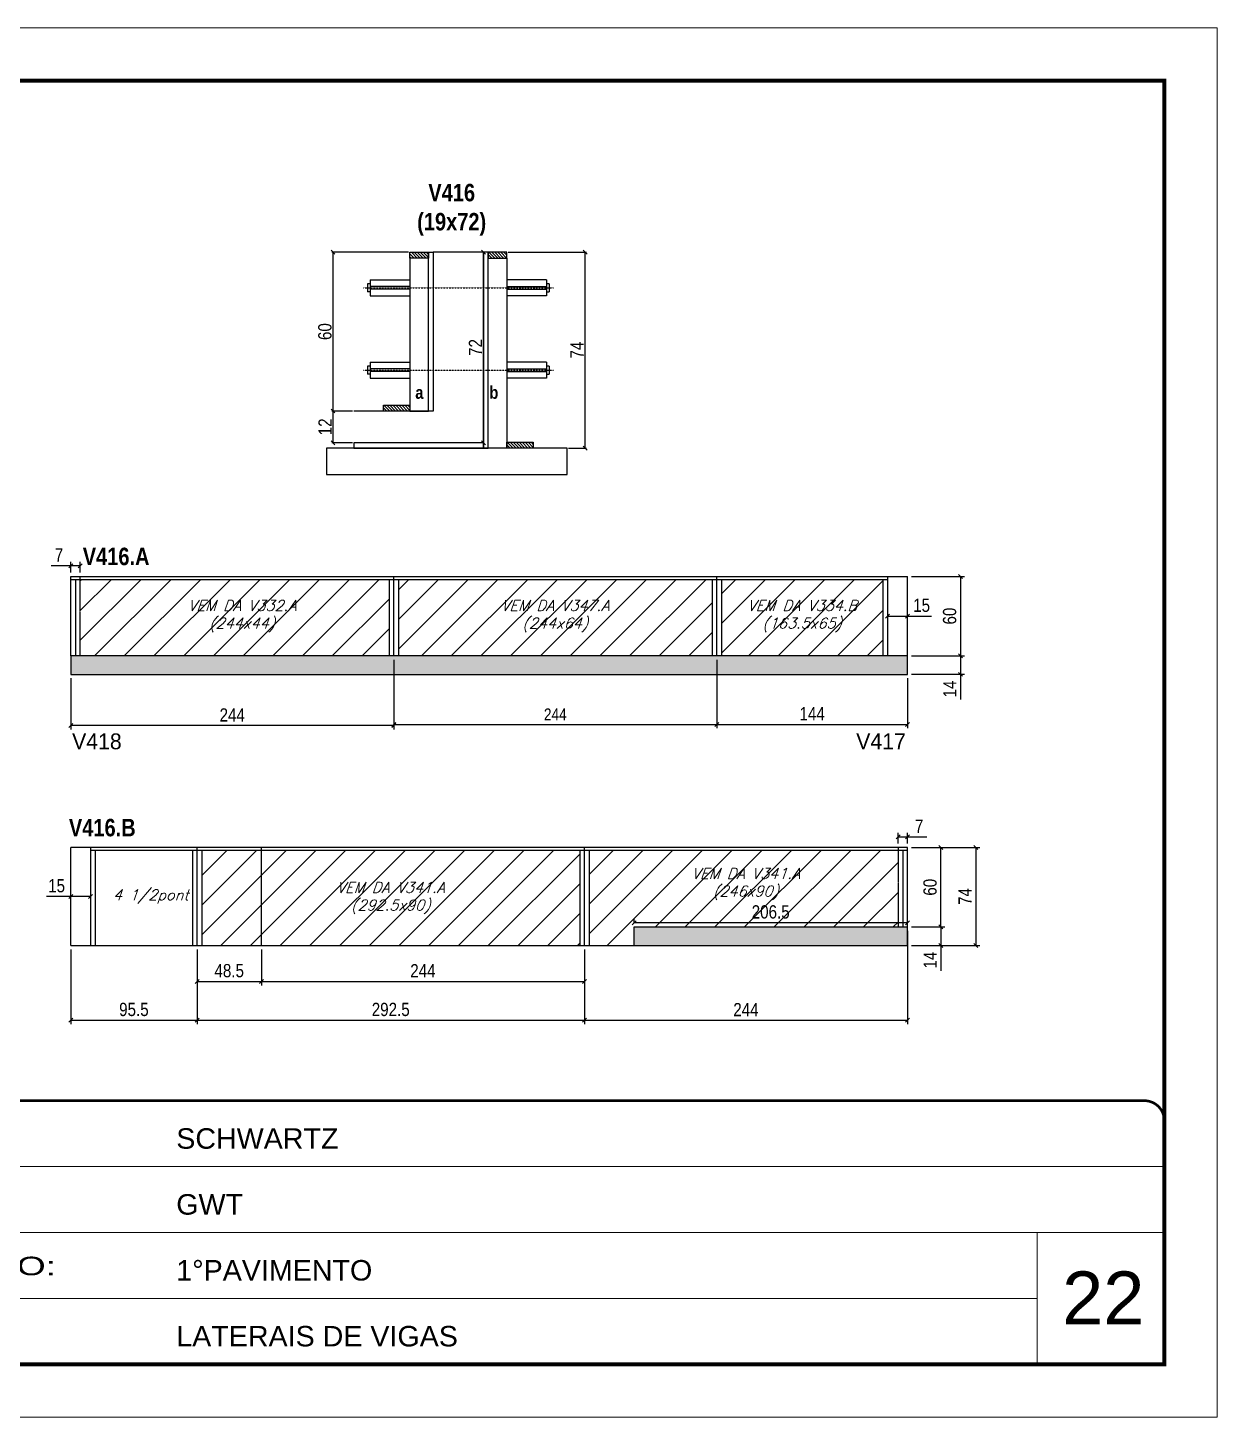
# Model space of a CAD drawing. Extents: x 13154 to 22413, y 1253 to 30260.
# Drawn here: x 15339 to 16238, y 23076 to 24126 of the extents above; entities that cross this region are included whole.
import ezdxf

# ---------------------------------------------------------------- set-up
doc = ezdxf.new("R2010")
doc.units = 0
for name, pattern in [('CONTINUO', [0]), ('DASHED', [0.75, 0.5, -0.25]), ('HIDDEN', [0.375, 0.25, -0.125])]:
    doc.linetypes.add(name, pattern=pattern)
for name, color, linetype in [('5', 5, 'Continuous'), ('barrote', 251, 'Continuous'), ('COTA', 241, 'Continuous'), ('detalhes', 4, 'Continuous'), ('NOMENCLATURA', 7, 'Continuous'), ('Painéis', 200, 'Continuous'), ('SARR_2.2x10', 60, 'Continuous'), ('SARR_2.2x7', 40, 'Continuous'), ('SARR_3.5x7', 81, 'Continuous'), ('TENSOR', 3, 'Continuous'), ('texto', 7, 'Continuous')]:
    doc.layers.add(name, color=color, linetype=linetype)
for name, color, linetype, lineweight in [('CARIMBO', 255, 'Continuous', 9), ('CONCRETO', 251, 'Continuous', 25), ('Folhas', 255, 'Continuous', 9), ('Hachura', 251, 'Continuous', 9), ('SARRAFO DE PRESSAO', 251, 'DASHED', 9)]:
    doc.layers.add(name, color=color, linetype=linetype, lineweight=lineweight)
doc.styles.add('ARIAL', font='arial.ttf')
doc.styles.add('COTA TECNICA', font='techl___.ttf', dxfattribs={"height": 10})
doc.styles.add('COTA TECNICA 2X', font='techl___.ttf', dxfattribs={"height": 10})
doc.styles.add('COTA TECNICA-50', font='techl___.ttf', dxfattribs={"height": 9})
doc.styles.add('Romans', font='romans.shx')
doc.styles.add('ROMAS860', font='ROMAS860.SHX')
doc.styles.add('TECNICA', font='techb___.ttf', dxfattribs={"height": 10})
doc.styles.add('Tecnologia', font='')
doc.styles.get('Tecnologia').set_extended_font_data('Forgotten Futurist')
doc.dimstyles.new('COTA PAINEL-50', dxfattribs={"dimtxt": 9, "dimasz": 3, "dimexe": 3, "dimexo": 3, "dimgap": 3, "dimtad": 1, "dimdec": 1, "dimzin": 12, "dimdsep": 46, "dimtxsty": 'COTA TECNICA-50', "dimblk1": 'OBLIQUE', "dimblk2": 'OBLIQUE', "dimsah": 1, "dimcen": 0.9, "dimclrd": 4, "dimclre": 4, "dimclrt": 240, "dimadec": 1, "dimazin": 3, "dimtfac": 1, "dimtdec": 1, "dimtmove": 0, "dimatfit": 3, "dimfxl": 1, "dimtolj": 1, "dimtzin": 12, "dimarcsym": 0})
doc.dimstyles.new('PAINEL', dxfattribs={"dimtxt": 10, "dimasz": 3, "dimexe": 3, "dimexo": 3, "dimgap": 3, "dimtad": 1, "dimdec": 1, "dimzin": 12, "dimdsep": 46, "dimtxsty": 'COTA TECNICA', "dimblk1": 'OBLIQUE', "dimblk2": 'OBLIQUE', "dimsah": 1, "dimcen": 0.9, "dimclrd": 4, "dimclre": 4, "dimclrt": 240, "dimadec": 1, "dimazin": 3, "dimtfac": 1, "dimtdec": 1, "dimtmove": 0, "dimatfit": 3, "dimfxl": 1, "dimtolj": 1, "dimtzin": 12, "dimarcsym": 0})
doc.dimstyles.new('SECAO', dxfattribs={"dimscale": 0.333333, "dimtxt": 5, "dimasz": 9, "dimexe": 3, "dimexo": 3, "dimgap": 3, "dimtad": 1, "dimdec": 1, "dimlfac": 0.5, "dimzin": 12, "dimdsep": 46, "dimtxsty": 'COTA TECNICA 2X', "dimblk1": 'OBLIQUE', "dimblk2": 'OBLIQUE', "dimsah": 1, "dimcen": 0.9, "dimclrd": 4, "dimclre": 4, "dimclrt": 240, "dimadec": 1, "dimazin": 3, "dimtfac": 1, "dimtdec": 1, "dimtmove": 0, "dimatfit": 3, "dimfxl": 1, "dimtolj": 1, "dimtzin": 12, "dimarcsym": 0})
pattern_1 = [(50, (-125.653, -292.3046), (5.4655401, -0.4781726), [0.5715, -6.2865]), (355, (-125.653, -292.3046), (-1.0573026, 5.7317054), [0.4572, -5.0292175]), (100.451445, (-125.1975, -292.3445), (4.4082374, 5.2535326), [0.4857003, -5.3427073]), (46.1842, (-125.653, -290.7806), (8.1323712, -1.2612698), [0.85725, -9.42975]), (96.635558, (-124.975, -290.886), (7.122124, 7.4227837), [0.7285507, -8.0140682]), (351.18415, (-125.653, -290.781), (7.122124, 7.4227837), [0.685799, -7.543792]), (21, (-124.891, -291.1616), (4.54843174, -3.06795595), [0.5715, -6.2865]), (326, (-124.891, -291.1616), (1.8540609, 5.525639), [0.4572, -5.0292]), (71.451445, (-124.512, -291.4173), (6.4024926, 2.4576831), [0.4857003, -5.3426981]), (37.5, (-125.653, -292.3046), (0.0926581, 2.53665117), [0, -4.96824, 0, -5.1054, 0, -5.04825]), (7.5, (-125.653, -292.3046), (2.00458988, 3.00541724), [0, -2.91084, 0, -4.85394, 0, -1.92405]), (327.5, (-127.3522, -292.3046), (4.06771786, -0.17186232), [0, -1.905, 0, -5.9436, 0, -7.8867]), (317.5, (-128.1142, -292.3046), (4.44387544, 0.76279473), [0, -2.4765, 0, -3.94716, 0, -5.6007])]

# ---------------------------------------------------------------- blocks, each defined once
blk = doc.blocks.new('9999999999')
at = {"color": 30, "linetype": 'CONTINUO'}
for p, q in [((98564.6, 34379.6), (99584, 34379.6)), ((98564.6, 34329.8), (99488, 34329.8)), ((99584, 34329.8), (99488, 34329.8)), ((99488, 34329.8), (99488, 34230.2)), ((98564.6, 34280), (99488, 34280))]:
    blk.add_line(p, q, dxfattribs=at)
at = {"color": 30, "linetype": 'CONTINUO', "const_width": 2}
blk.add_lwpolyline([(99584, 34230.2), (99584, 34414.4, 0.414214), (99569, 34429.4), (98229, 34429.4, 0.414214), (98214, 34414.4), (98214, 34245.2, 0.414214), (98229, 34230.2), (99584, 34230.2)], format="xyb", dxfattribs=at)
at = {"layer": 'Folhas'}
blk.add_lwpolyline([(98139, 34190.2), (99624, 34190.2), (99624, 35240.2), (98139, 35240.2)], close=True, dxfattribs=at)
at = {"layer": 'Folhas', "color": 30, "const_width": 3}
blk.add_lwpolyline([(98214, 34230.2), (99584, 34230.2), (99584, 35200.2), (98214, 35200.2)], close=True, dxfattribs=at)
at = {"color": 7, "linetype": 'Continuous', "ltscale": 5, "style": 'ARIAL'}
for s, height, p in [('SCHWARTZ', 15.48, (98837.7, 34393.1)), ('GWT', 15.48, (98837.7, 34343.3)), ('1°PAVIMENTO', 15.483, (98837.7, 34293.5)), ('LATERAIS DE VIGAS', 15.483, (98837.7, 34243.7))]:
    blk.add_text(s, height=height, dxfattribs=at).set_placement(p)
at = {"layer": 'Folhas', "color": 7, "style": 'Tecnologia', "width": 1.5}
blk.add_text('PAVIMENTO:', height=14, dxfattribs=at).set_placement((98573.7, 34297.5))
blk = doc.blocks.new('_Oblique')
at = {"color": 0, "linetype": 'ByBlock', "lineweight": -2}
blk.add_line((-0.5, -0.5), (0.5, 0.5), dxfattribs=at)
blk = doc.blocks.new('*D1624')
at = {"layer": 'COTA', "color": 4, "lineweight": -2, "transparency": 16777216}
for p, q in [((15584.7, 23836.7), (15569, 23836.7)), ((15570, 23812.7), (15570, 23836.7)), ((15584.7, 23812.7), (15569, 23812.7))]:
    blk.add_line(p, q, dxfattribs=at)
at = {"layer": 'Defpoints', "color": 0, "transparency": 16777216}
for p in [(15570, 23836.7), (15585.7, 23836.7), (15585.7, 23812.7)]:
    blk.add_point(p, dxfattribs=at)
at = {"layer": 'COTA', "color": 4, "lineweight": -2, "transparency": 16777216, "xscale": 3, "yscale": 3, "zscale": 3}
for p, rotation in [((15570, 23836.7), 90), ((15570, 23812.7), 270)]:
    blk.add_blockref('_Oblique', p, dxfattribs=dict(at, rotation=rotation))
at = {"layer": 'COTA', "color": 240, "transparency": 16777216, "insert": (15564, 23824.7), "char_height": 10, "attachment_point": 5, "rotation": 90, "style": 'COTA TECNICA 2X'}
blk.add_mtext('\\A1;12', dxfattribs=at)
blk = doc.blocks.new('*D1625')
at = {"layer": 'COTA', "color": 4, "lineweight": -2, "transparency": 16777216}
for p, q in [((15627, 23956.7), (15569, 23956.7)), ((15570, 23836.7), (15570, 23956.7)), ((15584.7, 23836.7), (15569, 23836.7))]:
    blk.add_line(p, q, dxfattribs=at)
at = {"layer": 'Defpoints', "color": 0, "transparency": 16777216}
for p in [(15570, 23956.7), (15628, 23956.7), (15585.7, 23836.7)]:
    blk.add_point(p, dxfattribs=at)
at = {"layer": 'COTA', "color": 4, "lineweight": -2, "transparency": 16777216, "xscale": 3, "yscale": 3, "zscale": 3}
for p, rotation in [((15570, 23956.7), 90), ((15570, 23836.7), 270)]:
    blk.add_blockref('_Oblique', p, dxfattribs=dict(at, rotation=rotation))
at = {"layer": 'COTA', "color": 240, "transparency": 16777216, "insert": (15563.9, 23896.7), "char_height": 10, "attachment_point": 5, "rotation": 90, "style": 'COTA TECNICA 2X'}
blk.add_mtext('\\A1;60', dxfattribs=at)
blk = doc.blocks.new('*D1626')
at = {"layer": 'COTA', "color": 4, "lineweight": -2, "transparency": 16777216}
for p, q in [((15702.2, 23956.7), (15761.4, 23956.7)), ((15760.4, 23808.7), (15760.4, 23956.7)), ((15747.9, 23808.7), (15761.4, 23808.7))]:
    blk.add_line(p, q, dxfattribs=at)
at = {"layer": 'Defpoints', "color": 0, "transparency": 16777216}
for p in [(15701.2, 23956.7), (15760.4, 23956.7), (15746.9, 23808.7)]:
    blk.add_point(p, dxfattribs=at)
at = {"layer": 'COTA', "color": 4, "lineweight": -2, "transparency": 16777216, "xscale": 3, "yscale": 3, "zscale": 3}
for p, rotation in [((15760.4, 23956.7), 90), ((15760.4, 23808.7), 270)]:
    blk.add_blockref('_Oblique', p, dxfattribs=dict(at, rotation=rotation))
at = {"layer": 'COTA', "color": 240, "transparency": 16777216, "insert": (15754.3, 23882.7), "char_height": 10, "attachment_point": 5, "rotation": 90, "style": 'COTA TECNICA 2X'}
blk.add_mtext('\\A1;74', dxfattribs=at)
blk = doc.blocks.new('*D1627')
at = {"layer": 'COTA', "color": 4, "linetype": 'ByBlock', "lineweight": -2, "transparency": 16777216}
for p, q in [((15615.9, 23648.7), (15615.9, 23596.9)), ((15859.9, 23648.7), (15859.9, 23596.9)), ((15615.9, 23599.9), (15859.9, 23599.9))]:
    blk.add_line(p, q, dxfattribs=at)
at = {"layer": 'Defpoints', "color": 0, "linetype": 'ByBlock', "transparency": 16777216}
for p in [(15615.9, 23651.7), (15859.9, 23651.7), (15859.9, 23599.9)]:
    blk.add_point(p, dxfattribs=at)
at = {"layer": 'COTA', "color": 4, "linetype": 'ByBlock', "lineweight": -2, "transparency": 16777216, "xscale": 3, "yscale": 3, "zscale": 3, "rotation": 180}
blk.add_blockref('_Oblique', (15615.9, 23599.9), dxfattribs=at)
at = {"layer": 'COTA', "color": 4, "linetype": 'ByBlock', "lineweight": -2, "transparency": 16777216, "xscale": 3, "yscale": 3, "zscale": 3}
blk.add_blockref('_Oblique', (15859.9, 23599.9), dxfattribs=at)
at = {"layer": 'COTA', "color": 240, "linetype": 'ByBlock', "transparency": 16777216, "insert": (15737.9, 23607.4), "char_height": 9, "attachment_point": 5, "style": 'COTA TECNICA-50'}
blk.add_mtext('\\A1;244', dxfattribs=at)
blk = doc.blocks.new('*D1628')
at = {"layer": 'COTA', "color": 4, "linetype": 'ByBlock', "lineweight": -2, "transparency": 16777216}
for p, q in [((15615.9, 23648.7), (15615.9, 23596)), ((15371.9, 23634.7), (15371.9, 23596)), ((15615.9, 23599), (15371.9, 23599))]:
    blk.add_line(p, q, dxfattribs=at)
at = {"layer": 'Defpoints', "color": 0, "linetype": 'ByBlock', "transparency": 16777216}
for p in [(15615.9, 23651.7), (15371.9, 23637.7), (15371.9, 23599)]:
    blk.add_point(p, dxfattribs=at)
at = {"layer": 'COTA', "color": 4, "linetype": 'ByBlock', "lineweight": -2, "transparency": 16777216, "xscale": 3, "yscale": 3, "zscale": 3, "rotation": 180}
blk.add_blockref('_Oblique', (15371.9, 23599), dxfattribs=at)
at = {"layer": 'COTA', "color": 4, "linetype": 'ByBlock', "lineweight": -2, "transparency": 16777216, "xscale": 3, "yscale": 3, "zscale": 3}
blk.add_blockref('_Oblique', (15615.9, 23599), dxfattribs=at)
at = {"layer": 'COTA', "color": 240, "linetype": 'ByBlock', "transparency": 16777216, "insert": (15493.9, 23607), "char_height": 10, "attachment_point": 5, "style": 'COTA TECNICA'}
blk.add_mtext('\\A1;244', dxfattribs=at)
blk = doc.blocks.new('*D1629')
at = {"layer": 'COTA', "color": 4, "linetype": 'ByBlock', "lineweight": -2, "transparency": 16777216}
for p, q in [((15859.9, 23648.7), (15859.9, 23596.9)), ((16003.9, 23634.7), (16003.9, 23596.9)), ((15859.9, 23599.9), (16003.9, 23599.9))]:
    blk.add_line(p, q, dxfattribs=at)
at = {"layer": 'Defpoints', "color": 0, "linetype": 'ByBlock', "transparency": 16777216}
for p in [(15859.9, 23651.7), (16003.9, 23637.7), (16003.9, 23599.9)]:
    blk.add_point(p, dxfattribs=at)
at = {"layer": 'COTA', "color": 4, "linetype": 'ByBlock', "lineweight": -2, "transparency": 16777216, "xscale": 3, "yscale": 3, "zscale": 3, "rotation": 180}
blk.add_blockref('_Oblique', (15859.9, 23599.9), dxfattribs=at)
at = {"layer": 'COTA', "color": 4, "linetype": 'ByBlock', "lineweight": -2, "transparency": 16777216, "xscale": 3, "yscale": 3, "zscale": 3}
blk.add_blockref('_Oblique', (16003.9, 23599.9), dxfattribs=at)
at = {"layer": 'COTA', "color": 240, "linetype": 'ByBlock', "transparency": 16777216, "insert": (15931.9, 23607.9), "char_height": 10, "attachment_point": 5, "style": 'COTA TECNICA'}
blk.add_mtext('\\A1;144', dxfattribs=at)
blk = doc.blocks.new('*D1630')
at = {"layer": 'COTA', "color": 4, "lineweight": -2, "transparency": 16777216}
for p, q in [((16006.9, 23711.7), (16046.9, 23711.7)), ((16043.9, 23711.7), (16043.9, 23651.7)), ((16006.9, 23651.7), (16046.9, 23651.7))]:
    blk.add_line(p, q, dxfattribs=at)
at = {"layer": 'Defpoints', "color": 0, "transparency": 16777216}
for p in [(16003.9, 23711.7), (16003.9, 23651.7), (16043.9, 23651.7)]:
    blk.add_point(p, dxfattribs=at)
at = {"layer": 'COTA', "color": 4, "lineweight": -2, "transparency": 16777216, "xscale": 3, "yscale": 3, "zscale": 3}
for p, rotation in [((16043.9, 23711.7), 90), ((16043.9, 23651.7), 270)]:
    blk.add_blockref('_Oblique', p, dxfattribs=dict(at, rotation=rotation))
at = {"layer": 'COTA', "color": 240, "transparency": 16777216, "insert": (16035.8, 23681.7), "char_height": 10, "attachment_point": 5, "rotation": 90, "style": 'COTA TECNICA'}
blk.add_mtext('\\A1;60', dxfattribs=at)
blk = doc.blocks.new('*D1631')
at = {"layer": 'COTA', "color": 4, "lineweight": -2, "transparency": 16777216}
for p, q in [((16006.9, 23651.7), (16046.9, 23651.7)), ((16043.9, 23651.7), (16043.9, 23637.7)), ((16006.9, 23637.7), (16046.9, 23637.7)), ((16043.9, 23637.7), (16043.9, 23618.6))]:
    blk.add_line(p, q, dxfattribs=at)
at = {"layer": 'Defpoints', "color": 0, "transparency": 16777216}
for p in [(16003.9, 23651.7), (16003.9, 23637.7), (16043.9, 23637.7)]:
    blk.add_point(p, dxfattribs=at)
at = {"layer": 'COTA', "color": 4, "lineweight": -2, "transparency": 16777216, "xscale": 3, "yscale": 3, "zscale": 3}
for p, rotation in [((16043.9, 23651.7), 90), ((16043.9, 23637.7), 270)]:
    blk.add_blockref('_Oblique', p, dxfattribs=dict(at, rotation=rotation))
at = {"layer": 'COTA', "color": 240, "transparency": 16777216, "insert": (16035.9, 23626.6), "char_height": 10, "attachment_point": 5, "rotation": 90, "style": 'COTA TECNICA'}
blk.add_mtext('\\A1;14', dxfattribs=at)
blk = doc.blocks.new('*D1632')
at = {"layer": 'COTA', "color": 4, "lineweight": -2, "transparency": 16777216}
for p, q in [((15371.9, 23719.8), (15357.1, 23719.8)), ((15371.9, 23714.7), (15371.9, 23722.8)), ((15378.9, 23719.8), (15371.9, 23719.8)), ((15378.9, 23714.7), (15378.9, 23722.8))]:
    blk.add_line(p, q, dxfattribs=at)
at = {"layer": 'Defpoints', "color": 0, "transparency": 16777216}
for p in [(15371.9, 23719.8), (15371.9, 23711.7), (15378.9, 23711.7)]:
    blk.add_point(p, dxfattribs=at)
at = {"layer": 'COTA', "color": 4, "lineweight": -2, "transparency": 16777216, "xscale": 3, "yscale": 3, "zscale": 3, "rotation": 180}
blk.add_blockref('_Oblique', (15371.9, 23719.8), dxfattribs=at)
at = {"layer": 'COTA', "color": 4, "lineweight": -2, "transparency": 16777216, "xscale": 3, "yscale": 3, "zscale": 3}
blk.add_blockref('_Oblique', (15378.9, 23719.8), dxfattribs=at)
at = {"layer": 'COTA', "color": 240, "transparency": 16777216, "insert": (15363, 23727.9), "char_height": 10, "attachment_point": 5, "style": 'COTA TECNICA'}
blk.add_mtext('\\A1;7', dxfattribs=at)
blk = doc.blocks.new('*D1633')
at = {"layer": 'COTA', "color": 4, "lineweight": -2, "transparency": 16777216}
for p, q in [((15988.9, 23681.7), (16003.9, 23681.7)), ((16003.9, 23681.7), (16022.2, 23681.7))]:
    blk.add_line(p, q, dxfattribs=at)
at = {"layer": 'Defpoints', "color": 0, "transparency": 16777216}
for p in [(15988.9, 23681.7), (16003.9, 23681.7), (16003.9, 23681.7)]:
    blk.add_point(p, dxfattribs=at)
at = {"layer": 'COTA', "color": 4, "lineweight": -2, "transparency": 16777216, "xscale": 3, "yscale": 3, "zscale": 3, "rotation": 180}
blk.add_blockref('_Oblique', (15988.9, 23681.7), dxfattribs=at)
at = {"layer": 'COTA', "color": 4, "lineweight": -2, "transparency": 16777216, "xscale": 3, "yscale": 3, "zscale": 3}
blk.add_blockref('_Oblique', (16003.9, 23681.7), dxfattribs=at)
at = {"layer": 'COTA', "color": 240, "transparency": 16777216, "insert": (16014.6, 23689.8), "char_height": 10, "attachment_point": 5, "style": 'COTA TECNICA'}
blk.add_mtext('\\A1;15', dxfattribs=at)
blk = doc.blocks.new('*D1635')
at = {"layer": 'COTA', "color": 4, "lineweight": -2, "transparency": 16777216}
for p, q in [((15996.9, 23509.8), (15996.9, 23517.9)), ((15996.9, 23514.9), (16003.9, 23514.9)), ((16003.9, 23509.8), (16003.9, 23517.9)), ((16003.9, 23514.9), (16018.6, 23514.9))]:
    blk.add_line(p, q, dxfattribs=at)
at = {"layer": 'Defpoints', "color": 0, "transparency": 16777216}
for p in [(16003.9, 23514.9), (15996.9, 23506.8), (16003.9, 23506.8)]:
    blk.add_point(p, dxfattribs=at)
at = {"layer": 'COTA', "color": 4, "lineweight": -2, "transparency": 16777216, "xscale": 3, "yscale": 3, "zscale": 3, "rotation": 180}
blk.add_blockref('_Oblique', (15996.9, 23514.9), dxfattribs=at)
at = {"layer": 'COTA', "color": 4, "lineweight": -2, "transparency": 16777216, "xscale": 3, "yscale": 3, "zscale": 3}
blk.add_blockref('_Oblique', (16003.9, 23514.9), dxfattribs=at)
at = {"layer": 'COTA', "color": 240, "transparency": 16777216, "insert": (16012.7, 23522.9), "char_height": 10, "attachment_point": 5, "style": 'COTA TECNICA'}
blk.add_mtext('\\A1;7', dxfattribs=at)
blk = doc.blocks.new('*D1634')
at = {"layer": 'COTA', "color": 4, "lineweight": -2, "transparency": 16777216}
for p, q in [((15371.9, 23469.8), (15353.5, 23469.8)), ((15386.9, 23469.8), (15371.9, 23469.8))]:
    blk.add_line(p, q, dxfattribs=at)
at = {"layer": 'Defpoints', "color": 0, "transparency": 16777216}
for p in [(15371.9, 23469.8), (15371.9, 23469.8), (15386.9, 23469.8)]:
    blk.add_point(p, dxfattribs=at)
at = {"layer": 'COTA', "color": 4, "lineweight": -2, "transparency": 16777216, "xscale": 3, "yscale": 3, "zscale": 3, "rotation": 180}
blk.add_blockref('_Oblique', (15371.9, 23469.8), dxfattribs=at)
at = {"layer": 'COTA', "color": 4, "lineweight": -2, "transparency": 16777216, "xscale": 3, "yscale": 3, "zscale": 3}
blk.add_blockref('_Oblique', (15386.9, 23469.8), dxfattribs=at)
at = {"layer": 'COTA', "color": 240, "transparency": 16777216, "insert": (15361.2, 23477.9), "char_height": 10, "attachment_point": 5, "style": 'COTA TECNICA'}
blk.add_mtext('\\A1;15', dxfattribs=at)
blk = doc.blocks.new('*D1636')
at = {"layer": 'COTA', "color": 4, "lineweight": -2, "transparency": 16777216}
for p, q in [((16006.9, 23506.8), (16058.5, 23506.8)), ((16055.5, 23506.8), (16055.5, 23432.8)), ((16006.9, 23432.8), (16058.5, 23432.8))]:
    blk.add_line(p, q, dxfattribs=at)
at = {"layer": 'Defpoints', "color": 0, "transparency": 16777216}
for p in [(16003.9, 23506.8), (16003.9, 23432.8), (16055.5, 23432.8)]:
    blk.add_point(p, dxfattribs=at)
at = {"layer": 'COTA', "color": 4, "lineweight": -2, "transparency": 16777216, "xscale": 3, "yscale": 3, "zscale": 3}
for p, rotation in [((16055.5, 23506.8), 90), ((16055.5, 23432.8), 270)]:
    blk.add_blockref('_Oblique', p, dxfattribs=dict(at, rotation=rotation))
at = {"layer": 'COTA', "color": 240, "transparency": 16777216, "insert": (16047.4, 23469.8), "char_height": 10, "attachment_point": 5, "rotation": 90, "style": 'COTA TECNICA'}
blk.add_mtext('\\A1;74', dxfattribs=at)
blk = doc.blocks.new('*D1637')
at = {"layer": 'COTA', "color": 4, "lineweight": -2, "transparency": 16777216}
for p, q in [((15371.9, 23429.8), (15371.9, 23373.3)), ((15467.4, 23429.8), (15467.4, 23373.3)), ((15371.9, 23376.3), (15467.4, 23376.3))]:
    blk.add_line(p, q, dxfattribs=at)
at = {"layer": 'Defpoints', "color": 0, "transparency": 16777216}
for p in [(15371.9, 23432.8), (15467.4, 23432.8), (15467.4, 23376.3)]:
    blk.add_point(p, dxfattribs=at)
at = {"layer": 'COTA', "color": 4, "lineweight": -2, "transparency": 16777216, "xscale": 3, "yscale": 3, "zscale": 3, "rotation": 180}
blk.add_blockref('_Oblique', (15371.9, 23376.3), dxfattribs=at)
at = {"layer": 'COTA', "color": 4, "lineweight": -2, "transparency": 16777216, "xscale": 3, "yscale": 3, "zscale": 3}
blk.add_blockref('_Oblique', (15467.4, 23376.3), dxfattribs=at)
at = {"layer": 'COTA', "color": 240, "transparency": 16777216, "insert": (15419.6, 23384.4), "char_height": 10, "attachment_point": 5, "style": 'COTA TECNICA'}
blk.add_mtext('\\A1;95.5', dxfattribs=at)
blk = doc.blocks.new('*D1638')
at = {"layer": 'COTA', "color": 4, "lineweight": -2, "transparency": 16777216}
for p, q in [((15467.4, 23429.8), (15467.4, 23373.3)), ((15759.9, 23429.8), (15759.9, 23373.3)), ((15467.4, 23376.3), (15759.9, 23376.3))]:
    blk.add_line(p, q, dxfattribs=at)
at = {"layer": 'Defpoints', "color": 0, "transparency": 16777216}
for p in [(15467.4, 23432.8), (15759.9, 23432.8), (15759.9, 23376.3)]:
    blk.add_point(p, dxfattribs=at)
at = {"layer": 'COTA', "color": 4, "lineweight": -2, "transparency": 16777216, "xscale": 3, "yscale": 3, "zscale": 3, "rotation": 180}
blk.add_blockref('_Oblique', (15467.4, 23376.3), dxfattribs=at)
at = {"layer": 'COTA', "color": 4, "lineweight": -2, "transparency": 16777216, "xscale": 3, "yscale": 3, "zscale": 3}
blk.add_blockref('_Oblique', (15759.9, 23376.3), dxfattribs=at)
at = {"layer": 'COTA', "color": 240, "transparency": 16777216, "insert": (15613.6, 23384.4), "char_height": 10, "attachment_point": 5, "style": 'COTA TECNICA'}
blk.add_mtext('\\A1;292.5', dxfattribs=at)
blk = doc.blocks.new('*D1639')
at = {"layer": 'COTA', "color": 4, "lineweight": -2, "transparency": 16777216}
for p, q in [((16003.9, 23443.8), (16003.9, 23373.3)), ((15759.9, 23429.8), (15759.9, 23373.3)), ((15759.9, 23376.3), (16003.9, 23376.3))]:
    blk.add_line(p, q, dxfattribs=at)
at = {"layer": 'Defpoints', "color": 0, "transparency": 16777216}
for p in [(16003.9, 23446.8), (15759.9, 23432.8), (16003.9, 23376.3)]:
    blk.add_point(p, dxfattribs=at)
at = {"layer": 'COTA', "color": 4, "lineweight": -2, "transparency": 16777216, "xscale": 3, "yscale": 3, "zscale": 3, "rotation": 180}
blk.add_blockref('_Oblique', (15759.9, 23376.3), dxfattribs=at)
at = {"layer": 'COTA', "color": 4, "lineweight": -2, "transparency": 16777216, "xscale": 3, "yscale": 3, "zscale": 3}
blk.add_blockref('_Oblique', (16003.9, 23376.3), dxfattribs=at)
at = {"layer": 'COTA', "color": 240, "transparency": 16777216, "insert": (15881.9, 23384.3), "char_height": 10, "attachment_point": 5, "style": 'COTA TECNICA'}
blk.add_mtext('\\A1;244', dxfattribs=at)
blk = doc.blocks.new('*D1640')
at = {"layer": 'COTA', "color": 4, "lineweight": -2, "transparency": 16777216}
for p, q in [((15797.4, 23449.8), (15797.4, 23453)), ((16003.9, 23450), (15797.4, 23450)), ((16003.9, 23449.8), (16003.9, 23453))]:
    blk.add_line(p, q, dxfattribs=at)
at = {"layer": 'Defpoints', "color": 0, "transparency": 16777216}
for p in [(15797.4, 23450), (15797.4, 23446.8), (16003.9, 23446.8)]:
    blk.add_point(p, dxfattribs=at)
at = {"layer": 'COTA', "color": 4, "lineweight": -2, "transparency": 16777216, "xscale": 3, "yscale": 3, "zscale": 3, "rotation": 180}
blk.add_blockref('_Oblique', (15797.4, 23450), dxfattribs=at)
at = {"layer": 'COTA', "color": 4, "lineweight": -2, "transparency": 16777216, "xscale": 3, "yscale": 3, "zscale": 3}
blk.add_blockref('_Oblique', (16003.9, 23450), dxfattribs=at)
at = {"layer": 'COTA', "color": 240, "transparency": 16777216, "insert": (15900.6, 23458.1), "char_height": 10, "attachment_point": 5, "style": 'COTA TECNICA'}
blk.add_mtext('\\A1;206.5', dxfattribs=at)
blk = doc.blocks.new('*D1641')
at = {"layer": 'COTA', "color": 4, "lineweight": -2, "transparency": 16777216}
for p, q in [((16006.9, 23446.8), (16032.1, 23446.8)), ((16029.1, 23446.8), (16029.1, 23432.8)), ((16006.9, 23432.8), (16032.1, 23432.8)), ((16029.1, 23432.8), (16029.1, 23413.6))]:
    blk.add_line(p, q, dxfattribs=at)
at = {"layer": 'Defpoints', "color": 0, "transparency": 16777216}
for p in [(16003.9, 23446.8), (16003.9, 23432.8), (16029.1, 23432.8)]:
    blk.add_point(p, dxfattribs=at)
at = {"layer": 'COTA', "color": 4, "lineweight": -2, "transparency": 16777216, "xscale": 3, "yscale": 3, "zscale": 3}
for p, rotation in [((16029.1, 23446.8), 90), ((16029.1, 23432.8), 270)]:
    blk.add_blockref('_Oblique', p, dxfattribs=dict(at, rotation=rotation))
at = {"layer": 'COTA', "color": 240, "transparency": 16777216, "insert": (16021.1, 23421.7), "char_height": 10, "attachment_point": 5, "rotation": 90, "style": 'COTA TECNICA'}
blk.add_mtext('\\A1;14', dxfattribs=at)
blk = doc.blocks.new('*D1642')
at = {"layer": 'COTA', "color": 4, "lineweight": -2, "transparency": 16777216}
for p, q in [((16006.9, 23506.8), (16032.1, 23506.8)), ((16029.1, 23446.8), (16029.1, 23506.8)), ((16006.9, 23446.8), (16032.1, 23446.8))]:
    blk.add_line(p, q, dxfattribs=at)
at = {"layer": 'Defpoints', "color": 0, "transparency": 16777216}
for p in [(16003.9, 23506.8), (16029.1, 23506.8), (16003.9, 23446.8)]:
    blk.add_point(p, dxfattribs=at)
at = {"layer": 'COTA', "color": 4, "lineweight": -2, "transparency": 16777216, "xscale": 3, "yscale": 3, "zscale": 3}
for p, rotation in [((16029.1, 23506.8), 90), ((16029.1, 23446.8), 270)]:
    blk.add_blockref('_Oblique', p, dxfattribs=dict(at, rotation=rotation))
at = {"layer": 'COTA', "color": 240, "transparency": 16777216, "insert": (16021, 23476.8), "char_height": 10, "attachment_point": 5, "rotation": 90, "style": 'COTA TECNICA'}
blk.add_mtext('\\A1;60', dxfattribs=at)
blk = doc.blocks.new('*D1645')
at = {"layer": 'COTA', "color": 4, "lineweight": -2, "transparency": 16777216}
blk.add_line((15683.6, 23812.7), (15683.6, 23956.7), dxfattribs=at)
at = {"layer": 'Defpoints', "color": 0, "transparency": 16777216}
for p in [(15683.6, 23956.7), (15683.6, 23956.7), (15683.6, 23812.7)]:
    blk.add_point(p, dxfattribs=at)
at = {"layer": 'COTA', "color": 4, "lineweight": -2, "transparency": 16777216, "xscale": 3, "yscale": 3, "zscale": 3}
for p, rotation in [((15683.6, 23956.7), 90), ((15683.6, 23812.7), 270)]:
    blk.add_blockref('_Oblique', p, dxfattribs=dict(at, rotation=rotation))
at = {"layer": 'COTA', "color": 240, "transparency": 16777216, "insert": (15677.6, 23884.7), "char_height": 10, "attachment_point": 5, "rotation": 90, "style": 'COTA TECNICA 2X'}
blk.add_mtext('\\A1;72', dxfattribs=at)
blk = doc.blocks.new('*D1985')
at = {"layer": 'COTA', "color": 4, "lineweight": -2, "transparency": 16777216}
for p, q in [((15467.4, 23429.8), (15467.4, 23402.6)), ((15515.9, 23429.8), (15515.9, 23402.6)), ((15467.4, 23405.6), (15515.9, 23405.6))]:
    blk.add_line(p, q, dxfattribs=at)
at = {"layer": 'Defpoints', "color": 0, "transparency": 16777216}
for p in [(15467.4, 23432.8), (15515.9, 23432.8), (15515.9, 23405.6)]:
    blk.add_point(p, dxfattribs=at)
at = {"layer": 'COTA', "color": 4, "lineweight": -2, "transparency": 16777216, "xscale": 3, "yscale": 3, "zscale": 3, "rotation": 180}
blk.add_blockref('_Oblique', (15467.4, 23405.6), dxfattribs=at)
at = {"layer": 'COTA', "color": 4, "lineweight": -2, "transparency": 16777216, "xscale": 3, "yscale": 3, "zscale": 3}
blk.add_blockref('_Oblique', (15515.9, 23405.6), dxfattribs=at)
at = {"layer": 'COTA', "color": 240, "transparency": 16777216, "insert": (15491.6, 23413.7), "char_height": 10, "attachment_point": 5, "style": 'COTA TECNICA'}
blk.add_mtext('\\A1;48.5', dxfattribs=at)
blk = doc.blocks.new('*D1986')
at = {"layer": 'COTA', "color": 4, "lineweight": -2, "transparency": 16777216}
for p, q in [((15515.9, 23429.8), (15515.9, 23402.6)), ((15759.9, 23429.8), (15759.9, 23402.6)), ((15515.9, 23405.6), (15759.9, 23405.6))]:
    blk.add_line(p, q, dxfattribs=at)
at = {"layer": 'Defpoints', "color": 0, "transparency": 16777216}
for p in [(15515.9, 23432.8), (15759.9, 23432.8), (15759.9, 23405.6)]:
    blk.add_point(p, dxfattribs=at)
at = {"layer": 'COTA', "color": 4, "lineweight": -2, "transparency": 16777216, "xscale": 3, "yscale": 3, "zscale": 3, "rotation": 180}
blk.add_blockref('_Oblique', (15515.9, 23405.6), dxfattribs=at)
at = {"layer": 'COTA', "color": 4, "lineweight": -2, "transparency": 16777216, "xscale": 3, "yscale": 3, "zscale": 3}
blk.add_blockref('_Oblique', (15759.9, 23405.6), dxfattribs=at)
at = {"layer": 'COTA', "color": 240, "transparency": 16777216, "insert": (15637.9, 23413.7), "char_height": 10, "attachment_point": 5, "style": 'COTA TECNICA'}
blk.add_mtext('\\A1;244', dxfattribs=at)

msp = doc.modelspace()

# ---------------------------------------------------------------- hatches: boundary and pattern name
at = {"layer": 'COTA'}
h = msp.add_hatch(dxfattribs=at)
h.set_pattern_fill('AR-CONC', color=256, scale=0.03)
h.set_pattern_definition(pattern_1)
h.paths.add_polyline_path([(15371.87, 23651.68), (15371.87, 23637.68), (16003.87, 23637.68), (16003.87, 23651.68)])
h = msp.add_hatch(dxfattribs=at)
h.set_pattern_fill('AR-CONC', color=256, scale=0.03)
h.set_pattern_definition(pattern_1)
h.paths.add_polyline_path([(16003.87, 23432.76), (16003.87, 23446.76), (15797.37, 23446.76), (15797.37, 23432.76)])
at = {"layer": 'Hachura', "linetype": 'ByBlock'}
h = msp.add_hatch(dxfattribs=at)
h.set_pattern_fill('ANSI31', color=256, scale=5)
h.paths.add_polyline_path([(15378.87, 23709.48), (15378.87, 23651.68), (15612.37, 23651.68), (15612.37, 23709.48)])
h.paths.add_polyline_path([(15619.37, 23709.48), (15619.37, 23651.68), (15856.37, 23651.68), (15856.37, 23709.48)])
h.paths.add_polyline_path([(15863.37, 23651.68), (15985.37, 23651.68), (15985.37, 23709.48), (15863.37, 23709.48)])
h = msp.add_hatch(dxfattribs=at)
h.set_pattern_fill('ANSI31', color=256, scale=5)
h.paths.add_polyline_path([(15470.87, 23432.76), (15515.87, 23432.76), (15515.87, 23504.56), (15470.87, 23504.56)])
h.paths.add_polyline_path([(15756.37, 23432.76), (15756.37, 23504.56), (15515.87, 23504.56), (15515.87, 23432.76)])
h.paths.add_polyline_path([(15763.37, 23432.76), (15797.37, 23432.76), (15797.37, 23446.76), (15996.87, 23446.76), (15996.87, 23504.56), (15763.37, 23504.56)])
at = {"layer": 'SARR_2.2x10'}
h = msp.add_hatch(dxfattribs=at)
h.set_pattern_fill('ANSI31', color=256, scale=0.5, angle=90)
h.set_pattern_definition([(135, (48801.5866, -99675.4912), (-1.122532015, -1.122532015), [])])
h.paths.add_polyline_path([(15608.05, 23841.08), (15608.05, 23836.68), (15628.05, 23836.68), (15628.05, 23841.08)])
h = msp.add_hatch(dxfattribs=at)
h.set_pattern_fill('ANSI31', color=256, scale=0.5, angle=90)
h.set_pattern_definition([(135, (48894.7866, -99703.4912), (-1.122532015, -1.122532015), [])])
h.paths.add_polyline_path([(15701.25, 23813.08), (15701.25, 23808.68), (15721.25, 23808.68), (15721.25, 23813.08)])
at = {"layer": 'SARR_2.2x7'}
h = msp.add_hatch(dxfattribs=at)
h.set_pattern_fill('ANSI31', color=256, scale=0.5, angle=90)
h.set_pattern_definition([(135, (48815.5866, -99559.8912), (-1.122532015, -1.122532015), [])])
h.paths.add_polyline_path([(15642.05, 23956.68), (15642.05, 23952.28), (15628.05, 23952.28), (15628.05, 23956.68)])
h = msp.add_hatch(dxfattribs=at)
h.set_pattern_fill('ANSI31', color=256, scale=0.5, angle=90)
h.set_pattern_definition([(135, (48795.5866, -99559.8912), (-1.122532015, -1.122532015), [])])
h.paths.add_polyline_path([(15687.25, 23956.68), (15687.25, 23952.28), (15701.25, 23952.28), (15701.25, 23956.68)])

# ---------------------------------------------------------------- linework, layer by layer
at = {"ltscale": 3}
for p, q in [((15596.05, 23932.72), (15596.05, 23926.72)), ((15598.05, 23932.72), (15596.05, 23932.72)), ((15598.05, 23935.72), (15598.05, 23923.72)), ((15598.05, 23935.72), (15628.05, 23935.72)), ((15628.05, 23930.72), (15598.05, 23930.72)), ((15731.25, 23935.72), (15701.25, 23935.72)), ((15701.25, 23930.72), (15731.25, 23930.72)), ((15731.25, 23935.72), (15731.25, 23923.72)), ((15733.25, 23932.72), (15731.25, 23932.72)), ((15733.25, 23932.72), (15733.25, 23926.72)), ((15598.05, 23926.72), (15596.05, 23926.72)), ((15628.05, 23928.72), (15598.05, 23928.72)), ((15598.05, 23923.72), (15628.05, 23923.72)), ((15701.25, 23928.72), (15731.25, 23928.72)), ((15731.25, 23923.72), (15701.25, 23923.72)), ((15731.25, 23926.72), (15733.25, 23926.72)), ((15596.05, 23870.49), (15596.05, 23864.49)), ((15598.05, 23870.49), (15596.05, 23870.49)), ((15598.05, 23873.49), (15598.05, 23861.49)), ((15598.05, 23873.49), (15628.05, 23873.49)), ((15628.05, 23868.49), (15598.05, 23868.49)), ((15731.25, 23873.49), (15701.25, 23873.49)), ((15701.25, 23868.49), (15731.25, 23868.49)), ((15731.25, 23873.49), (15731.25, 23861.49)), ((15733.25, 23870.49), (15731.25, 23870.49)), ((15733.25, 23870.49), (15733.25, 23864.49)), ((15598.05, 23864.49), (15596.05, 23864.49)), ((15628.05, 23866.49), (15598.05, 23866.49)), ((15598.05, 23861.49), (15628.05, 23861.49)), ((15701.25, 23866.49), (15731.25, 23866.49)), ((15731.25, 23861.49), (15701.25, 23861.49)), ((15731.25, 23864.49), (15733.25, 23864.49))]:
    msp.add_line(p, q, dxfattribs=at)
at = {"layer": 'barrote'}
msp.add_lwpolyline([(15565, 23788.68), (15746.92, 23788.68), (15746.92, 23808.68), (15565, 23808.68)], close=True, dxfattribs=at)
at = {"layer": 'CONCRETO', "linetype": 'Continuous'}
for p, q in [((15683.65, 23956.68), (15645.65, 23956.68)), ((15645.65, 23956.68), (15645.65, 23836.68)), ((15683.65, 23956.68), (15683.65, 23812.68)), ((15645.65, 23836.68), (15585.73, 23836.68)), ((15683.65, 23812.68), (15585.73, 23812.68))]:
    msp.add_line(p, q, dxfattribs=at)
at = {"layer": 'COTA'}
for p, q in [((15371.87, 23651.68), (15371.87, 23637.68)), ((16003.87, 23637.68), (16003.87, 23651.68)), ((15371.87, 23637.68), (16003.87, 23637.68)), ((16003.87, 23432.76), (16003.87, 23446.76)), ((15797.37, 23432.76), (16003.87, 23432.76))]:
    msp.add_line(p, q, dxfattribs=at)
at = {"layer": 'Painéis', "linetype": 'Continuous'}
for p, q in [((15371.87, 23651.68), (15371.87, 23711.68)), ((15371.87, 23711.68), (16003.87, 23711.68)), ((15615.87, 23651.68), (15615.87, 23711.68)), ((15859.87, 23651.68), (15859.87, 23711.68)), ((16003.87, 23651.68), (16003.87, 23711.68)), ((16003.87, 23651.68), (15371.87, 23651.68)), ((16003.87, 23506.76), (15371.87, 23506.76)), ((15371.87, 23432.76), (15371.87, 23506.76)), ((15467.37, 23432.76), (15467.37, 23506.76)), ((15515.87, 23432.76), (15515.87, 23506.76)), ((15759.87, 23432.76), (15759.87, 23506.76)), ((16003.87, 23446.76), (16003.87, 23506.76)), ((15797.37, 23432.76), (15797.37, 23446.76)), ((15797.37, 23446.76), (16003.87, 23446.76)), ((15371.87, 23432.76), (15797.37, 23432.76))]:
    msp.add_line(p, q, dxfattribs=at)
for points in [[(15642.05, 23836.68), (15642.05, 23956.68), (15645.65, 23956.68), (15645.65, 23836.68)], [(15687.25, 23808.68), (15687.25, 23956.68), (15683.65, 23956.68), (15683.65, 23808.68)], [(15585.73, 23808.68), (15683.65, 23808.68), (15683.65, 23812.68), (15585.73, 23812.68)]]:
    msp.add_lwpolyline(points, close=True, dxfattribs=at)
at = {"layer": 'SARR_2.2x10'}
for points in [[(15608.05, 23841.08), (15628.05, 23841.08), (15628.05, 23836.68), (15608.05, 23836.68)], [(15701.25, 23813.08), (15721.25, 23813.08), (15721.25, 23808.68), (15701.25, 23808.68)]]:
    msp.add_lwpolyline(points, close=True, dxfattribs=at)
at = {"layer": 'SARR_2.2x7', "linetype": 'Continuous'}
for p, q in [((15371.87, 23709.48), (15615.87, 23709.48)), ((15615.87, 23709.48), (15859.87, 23709.48)), ((15859.87, 23709.48), (15988.87, 23709.48)), ((15467.37, 23504.56), (15386.87, 23504.56)), ((15759.87, 23504.56), (15467.37, 23504.56)), ((16003.87, 23504.56), (15759.87, 23504.56))]:
    msp.add_line(p, q, dxfattribs=at)
at = {"layer": 'SARR_2.2x7', "linetype": 'HIDDEN'}
for p, q in [((15378.87, 23711.68), (15378.87, 23651.68)), ((15996.87, 23506.76), (15996.87, 23446.76))]:
    msp.add_line(p, q, dxfattribs=at)
at = {"layer": 'SARR_2.2x7', "elevation": 0}
for points in [[(15628.05, 23956.68), (15642.05, 23956.68), (15642.05, 23952.28), (15628.05, 23952.28)], [(15701.25, 23956.68), (15687.25, 23956.68), (15687.25, 23952.28), (15701.25, 23952.28)]]:
    msp.add_lwpolyline(points, close=True, dxfattribs=at)
at = {"layer": 'SARR_3.5x7'}
for p, q in [((15375.37, 23709.48), (15375.37, 23651.68)), ((15612.37, 23709.48), (15612.37, 23651.68)), ((15619.37, 23709.48), (15619.37, 23651.68)), ((15856.37, 23709.48), (15856.37, 23651.68)), ((15863.37, 23709.48), (15863.37, 23651.68)), ((15985.37, 23709.48), (15985.37, 23651.68)), ((15988.87, 23711.68), (15988.87, 23651.68)), ((15386.87, 23506.76), (15386.87, 23432.76)), ((15390.37, 23504.56), (15390.37, 23432.76)), ((15463.87, 23504.56), (15463.87, 23432.76)), ((15470.87, 23504.56), (15470.87, 23432.76)), ((15756.37, 23504.56), (15756.37, 23432.76)), ((15763.37, 23504.56), (15763.37, 23432.76)), ((16000.37, 23504.56), (16000.37, 23446.76))]:
    msp.add_line(p, q, dxfattribs=at)
for points in [[(15642.05, 23952.28), (15628.05, 23952.28), (15628.05, 23836.68), (15642.05, 23836.68)], [(15687.25, 23952.28), (15701.25, 23952.28), (15701.25, 23808.68), (15687.25, 23808.68)]]:
    msp.add_lwpolyline(points, close=True, dxfattribs=at)
at = {"layer": 'TENSOR', "linetype": 'HIDDEN', "ltscale": 0.5}
for p, q in [((15593.05, 23929.72), (15736.55, 23929.72)), ((15593.05, 23867.49), (15736.55, 23867.49))]:
    msp.add_line(p, q, dxfattribs=at)

# ---------------------------------------------------------------- block references
at = {"layer": 'SARRAFO DE PRESSAO', "color": 6, "linetype": 'ByBlock'}
msp.add_blockref('9999999999', (-83386.1, -11113.91), dxfattribs=at)

# ---------------------------------------------------------------- texts
at = {"layer": '5', "linetype": 'Continuous', "style": 'ROMAS860'}
for s, p in [('V418', (15372.91, 23581.06)), ('V417', (15965.2, 23581.06))]:
    msp.add_text(s, height=12, rotation=359.99996, dxfattribs=at).set_placement(p)
at = {"layer": 'CARIMBO', "style": 'ARIAL'}
msp.add_text('22', height=40, dxfattribs=at).set_placement((16120.74, 23146.44))
at = {"layer": 'detalhes', "style": 'TECNICA'}
for s, p in [('b', (15688.15, 23845.91)), ('a', (15632.17, 23845.92))]:
    msp.add_text(s, height=9.6, dxfattribs=at).set_placement(p)
at = {"layer": 'NOMENCLATURA', "style": 'TECNICA'}
for s, p in [('V416.A', (15380.96, 23720.2)), ('V416.B', (15370.5, 23515.28))]:
    msp.add_text(s, height=13.2, dxfattribs=at).set_placement(p)
at = {"layer": 'NOMENCLATURA', "insert": (15659.65, 24008.37), "char_height": 13.2, "attachment_point": 2, "style": 'TECNICA'}
msp.add_mtext_dynamic_manual_height_columns('V416\\P(19x72)', width=300.2766, gutter_width=1, heights=[0], dxfattribs=at)
at = {"layer": 'texto', "color": 2, "char_height": 8, "attachment_point": 5, "style": 'Romans'}
for s, insert in [('{\\Q19;\\C256;VEM DA V332.A^J(244x44)}', (15501.37, 23681.68)), ('{\\Q19;\\C256;VEM DA V347.A^J(244x64)}', (15737.87, 23681.68)), ('{\\Q19;\\C256;VEM DA V334.B^J(163.5x65)}', (15924.37, 23681.68)), ('{\\Q19;\\C256;VEM DA V341.A^J(246x90)}', (15881.87, 23479.23)), ('{\\Q19;\\C256;VEM DA V341.A^J(292.5x90)}', (15613.62, 23468.66)), ('{\\Q19;\\C256;4 1/2pont}', (15432.29, 23469.76))]:
    msp.add_mtext(s, dxfattribs=dict(at, insert=insert))

# ---------------------------------------------------------------- dimensions: what is measured, and where the dimension line sits
at = {"layer": 'COTA'}
for base, p1, p2, angle, dimstyle, picture, middle in [((15570.02, 23956.68), (15585.73, 23836.68), (15628.05, 23956.68), 90, 'SECAO', '*D1625', (15563.92, 23896.68)), ((15683.65, 23956.68), (15683.65, 23812.68), (15683.65, 23956.68), 90, 'SECAO', '*D1645', (15677.57, 23884.68)), ((15760.36, 23956.68), (15746.92, 23808.68), (15701.25, 23956.68), 90, 'SECAO', '*D1626', (15754.29, 23882.68)), ((15570.02, 23836.68), (15585.73, 23812.68), (15585.73, 23836.68), 90, 'SECAO', '*D1624', (15563.96, 23824.68)), ((16043.93, 23651.68), (16003.87, 23711.68), (16003.87, 23651.68), 90, 'PAINEL', '*D1630', (16035.82, 23681.68)), ((16043.93, 23637.68), (16003.87, 23651.68), (16003.87, 23637.68), 90, 'PAINEL', '*D1631', (16035.85, 23626.62)), ((16003.87, 23514.87), (15996.87, 23506.76), (16003.87, 23506.76), 180, 'PAINEL', '*D1635', (16012.74, 23522.95)), ((16055.46, 23432.76), (16003.87, 23506.76), (16003.87, 23432.76), 90, 'PAINEL', '*D1636', (16047.39, 23469.76)), ((16029.15, 23506.76), (16003.87, 23446.76), (16003.87, 23506.76), 90, 'PAINEL', '*D1642', (16021.05, 23476.76)), ((15371.87, 23469.76), (15386.87, 23469.76), (15371.87, 23469.76), 180, 'PAINEL', '*D1634', (15361.19, 23477.87)), ((16029.15, 23432.76), (16003.87, 23446.76), (16003.87, 23432.76), 90, 'PAINEL', '*D1641', (16021.08, 23421.7))]:
    dim = msp.add_linear_dim(base=base, p1=p1, p2=p2, angle=angle, dimstyle=dimstyle, dxfattribs=at)
    dim.commit()
    dim.dimension.update_dxf_attribs({"geometry": picture, "text_midpoint": middle})
for base, p1, p2, picture, middle in [((15371.87, 23719.79), (15378.87, 23711.68), (15371.87, 23711.68), '*D1632', (15363.01, 23727.87)), ((16003.87, 23681.68), (15988.87, 23681.68), (16003.87, 23681.68), '*D1633', (16014.56, 23689.79)), ((15797.37, 23449.96), (16003.87, 23446.76), (15797.37, 23446.76), '*D1640', (15900.62, 23458.07)), ((15467.37, 23376.27), (15371.87, 23432.76), (15467.37, 23432.76), '*D1637', (15419.62, 23384.41)), ((15515.87, 23405.6), (15467.37, 23432.76), (15515.87, 23432.76), '*D1985', (15491.62, 23413.73))]:
    dim = msp.add_linear_dim(base=base, p1=p1, p2=p2, dimstyle='PAINEL', dxfattribs=at)
    dim.commit()
    dim.dimension.update_dxf_attribs({"geometry": picture, "text_midpoint": middle})
at = {"layer": 'COTA', "linetype": 'ByBlock'}
dim = msp.add_linear_dim(base=(15371.87, 23598.96), p1=(15615.87, 23651.68), p2=(15371.87, 23637.68), angle=180, dimstyle='PAINEL', dxfattribs=at)
dim.commit()
dim.dimension.update_dxf_attribs({"geometry": '*D1628', "text_midpoint": (15493.87, 23607.03)})
dim = msp.add_linear_dim(base=(15859.87, 23599.86), p1=(15615.87, 23651.68), p2=(15859.87, 23651.68), angle=180, dimstyle='COTA PAINEL-50', override={"dimarcsym": 1}, dxfattribs=at)
dim.commit()
dim.dimension.update_dxf_attribs({"geometry": '*D1627', "text_midpoint": (15737.87, 23607.42)})
dim = msp.add_linear_dim(base=(16003.87, 23599.86), p1=(15859.87, 23651.68), p2=(16003.87, 23637.68), dimstyle='PAINEL', dxfattribs=at)
dim.commit()
dim.dimension.update_dxf_attribs({"geometry": '*D1629', "text_midpoint": (15931.87, 23607.93)})
at = {"layer": 'COTA'}
for base, p1, p2, picture, middle in [((16003.87, 23376.27), (15759.87, 23432.76), (16003.87, 23446.76), '*D1639', (15881.87, 23384.34)), ((15759.87, 23376.27), (15467.37, 23432.76), (15759.87, 23432.76), '*D1638', (15613.62, 23384.41)), ((15759.87, 23405.6), (15515.87, 23432.76), (15759.87, 23432.76), '*D1986', (15637.87, 23413.67))]:
    dim = msp.add_linear_dim(base=base, p1=p1, p2=p2, dimstyle='PAINEL', override={"dimtmove": 1}, dxfattribs=at)
    dim.commit()
    dim.dimension.update_dxf_attribs({"geometry": picture, "text_midpoint": middle})

doc.saveas('drawing.dxf')
